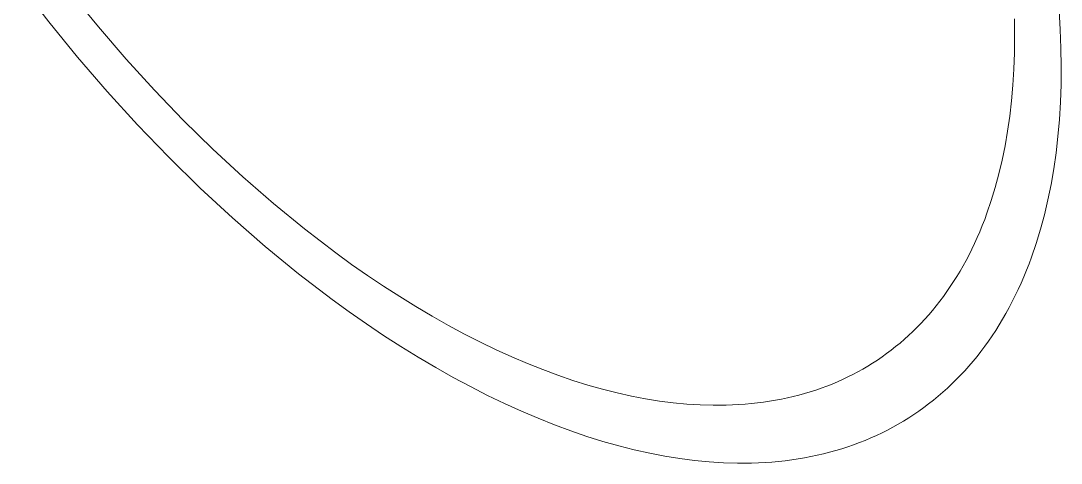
# Model space of a CAD drawing. Header units: inches. Extents: x -8 to 201, y -1 to 136.
# Drawn here: x 146.71 to 147.457, y 69.268 to 69.586 of the extents above; entities that cross this region are included whole.
import ezdxf

# ---------------------------------------------------------------- set-up
doc = ezdxf.new("R2010")
doc.units = ezdxf.units.IN
doc.layers.add('ZANO_R', color=7, linetype='Continuous', lineweight=0)

msp = doc.modelspace()

# ---------------------------------------------------------------- linework, layer by layer
at = {"layer": 'ZANO_R'}
for p, q in [((146.70994, 69.61149), (146.73005, 69.5855)), ((146.76579, 69.5817), (146.74652, 69.60532)), ((147.45627, 69.57991), (147.45544, 69.59365)), ((146.73005, 69.5855), (146.75075, 69.56014)), ((147.42333, 69.58755), (147.4235, 69.57525)), ((146.78559, 69.5587), (146.76579, 69.5817)), ((147.45677, 69.56643), (147.45627, 69.57991)), ((147.4235, 69.57525), (147.42338, 69.56319)), ((147.42338, 69.56319), (147.42297, 69.5514)), ((147.45695, 69.55321), (147.45677, 69.56643)), ((146.75075, 69.56014), (146.772, 69.53546)), ((146.80587, 69.53639), (146.78559, 69.5587)), ((147.42297, 69.5514), (147.42227, 69.53986)), ((147.45682, 69.54027), (147.45695, 69.55321)), ((147.42227, 69.53986), (147.42129, 69.52857)), ((147.45638, 69.52761), (147.45682, 69.54027)), ((146.772, 69.53546), (146.79378, 69.51149)), ((146.82661, 69.5148), (146.80587, 69.53639)), ((147.42129, 69.52857), (147.42003, 69.51755)), ((147.45563, 69.51522), (147.45638, 69.52761)), ((147.42003, 69.51755), (147.4185, 69.50679)), ((146.79378, 69.51149), (146.81605, 69.48831)), ((146.84778, 69.49397), (146.82661, 69.5148)), ((147.45458, 69.5031), (147.45563, 69.51522)), ((147.4185, 69.50679), (147.41669, 69.49629)), ((147.45323, 69.49127), (147.45458, 69.5031)), ((147.41669, 69.49629), (147.41461, 69.48606)), ((146.81605, 69.48831), (146.83878, 69.46595)), ((146.86934, 69.47397), (146.84778, 69.49397)), ((147.45158, 69.47971), (147.45323, 69.49127)), ((147.41461, 69.48606), (147.41227, 69.4761)), ((147.44964, 69.46844), (147.45158, 69.47971)), ((146.89126, 69.45484), (146.86934, 69.47397)), ((147.41227, 69.4761), (147.40966, 69.46641)), ((146.83878, 69.46595), (146.86193, 69.44448)), ((147.40966, 69.46641), (147.40679, 69.45699)), ((147.44741, 69.45746), (147.44964, 69.46844)), ((147.40679, 69.45699), (147.40367, 69.44784)), ((147.44489, 69.44676), (147.44741, 69.45746)), ((146.91352, 69.43662), (146.89126, 69.45484)), ((146.86193, 69.44448), (146.88547, 69.42393)), ((147.40201, 69.44337), (147.40029, 69.43897)), ((147.40367, 69.44784), (147.40201, 69.44337)), ((147.44209, 69.43635), (147.44489, 69.44676)), ((146.93609, 69.41937), (146.91352, 69.43662)), ((147.39851, 69.43463), (147.39667, 69.43037)), ((147.40029, 69.43897), (147.39851, 69.43463)), ((147.43901, 69.42624), (147.44209, 69.43635)), ((147.39667, 69.43037), (147.39476, 69.42618)), ((146.88547, 69.42393), (146.90937, 69.40437)), ((147.3928, 69.42205), (147.39077, 69.418)), ((147.39476, 69.42618), (147.3928, 69.42205)), ((147.43566, 69.41641), (147.43901, 69.42624)), ((146.94747, 69.41112), (146.93609, 69.41937)), ((147.38868, 69.41402), (147.38653, 69.41011)), ((147.39077, 69.418), (147.38868, 69.41402)), ((147.43388, 69.41161), (147.43566, 69.41641)), ((146.95892, 69.40313), (146.94747, 69.41112)), ((147.38432, 69.40626), (147.38206, 69.40249)), ((147.38653, 69.41011), (147.38432, 69.40626)), ((147.43012, 69.40223), (147.43204, 69.40689)), ((147.43204, 69.40689), (147.43388, 69.41161)), ((146.90937, 69.40437), (146.9336, 69.38585)), ((146.97043, 69.39541), (146.95892, 69.40313)), ((147.37973, 69.3988), (147.37735, 69.39517)), ((147.38206, 69.40249), (147.37973, 69.3988)), ((147.4261, 69.39315), (147.42814, 69.39766)), ((147.42814, 69.39766), (147.43012, 69.40223)), ((146.98199, 69.38796), (146.97043, 69.39541)), ((147.37491, 69.39161), (147.37241, 69.38813)), ((147.37735, 69.39517), (147.37491, 69.39161)), ((147.42398, 69.38873), (147.4261, 69.39315)), ((146.9336, 69.38585), (146.94582, 69.37699)), ((146.99361, 69.38078), (146.98199, 69.38796)), ((147.36985, 69.38472), (147.36724, 69.38138)), ((147.37241, 69.38813), (147.36985, 69.38472)), ((147.41957, 69.3801), (147.42181, 69.38437)), ((147.42181, 69.38437), (147.42398, 69.38873)), ((146.94582, 69.37699), (146.95812, 69.36841)), ((147.00528, 69.37389), (146.99361, 69.38078)), ((147.36184, 69.37493), (147.35906, 69.37181)), ((147.36457, 69.37812), (147.36184, 69.37493)), ((147.36724, 69.38138), (147.36457, 69.37812)), ((147.41489, 69.37177), (147.41726, 69.3759)), ((147.41726, 69.3759), (147.41957, 69.3801)), ((146.95812, 69.36841), (146.97047, 69.36012)), ((147.01692, 69.36732), (147.00528, 69.37389)), ((147.02847, 69.36112), (147.01692, 69.36732)), ((147.35623, 69.36876), (147.35334, 69.36579)), ((147.35906, 69.37181), (147.35623, 69.36876)), ((147.40996, 69.36375), (147.41246, 69.36773)), ((147.41246, 69.36773), (147.41489, 69.37177)), ((146.97047, 69.36012), (146.98289, 69.35211)), ((147.03992, 69.35529), (147.02847, 69.36112)), ((147.3474, 69.36007), (147.34434, 69.35732)), ((147.35039, 69.3629), (147.3474, 69.36007)), ((147.35334, 69.36579), (147.35039, 69.3629)), ((147.40478, 69.35604), (147.4074, 69.35986)), ((147.4074, 69.35986), (147.40996, 69.36375)), ((147.05127, 69.34981), (147.03992, 69.35529)), ((147.34124, 69.35465), (147.33808, 69.35205)), ((147.34434, 69.35732), (147.34124, 69.35465)), ((147.39935, 69.34864), (147.40209, 69.3523)), ((147.40209, 69.3523), (147.40478, 69.35604)), ((146.98289, 69.35211), (146.99537, 69.34441)), ((147.06252, 69.3447), (147.05127, 69.34981)), ((147.33161, 69.34708), (147.3283, 69.34471)), ((147.33487, 69.34953), (147.33161, 69.34708)), ((147.33808, 69.35205), (147.33487, 69.34953)), ((147.39368, 69.34155), (147.39654, 69.34506)), ((147.39654, 69.34506), (147.39935, 69.34864)), ((146.99537, 69.34441), (147.0079, 69.33701)), ((147.07366, 69.33994), (147.06252, 69.3447)), ((147.08468, 69.33555), (147.07366, 69.33994)), ((147.31806, 69.33805), (147.31455, 69.33598)), ((147.32152, 69.34019), (147.31806, 69.33805)), ((147.32494, 69.34241), (147.32152, 69.34019)), ((147.3283, 69.34471), (147.32494, 69.34241)), ((147.38777, 69.33478), (147.39075, 69.33813)), ((147.39075, 69.33813), (147.39368, 69.34155)), ((147.0079, 69.33701), (147.0204, 69.32996)), ((147.0204, 69.32996), (147.0328, 69.3233)), ((147.0956, 69.3315), (147.08468, 69.33555)), ((147.10639, 69.32781), (147.0956, 69.3315)), ((147.30371, 69.33024), (147.30001, 69.32848)), ((147.30737, 69.33208), (147.30371, 69.33024)), ((147.31099, 69.33399), (147.30737, 69.33208)), ((147.31455, 69.33598), (147.31099, 69.33399)), ((147.38162, 69.32832), (147.38472, 69.33151)), ((147.38472, 69.33151), (147.38777, 69.33478)), ((147.0328, 69.3233), (147.0451, 69.31704)), ((147.11706, 69.32448), (147.10639, 69.32781)), ((147.12761, 69.32149), (147.11706, 69.32448)), ((147.2886, 69.32368), (147.2847, 69.32223)), ((147.29245, 69.3252), (147.2886, 69.32368)), ((147.29625, 69.3268), (147.29245, 69.3252)), ((147.30001, 69.32848), (147.29625, 69.3268)), ((147.37524, 69.32218), (147.37846, 69.32521)), ((147.37846, 69.32521), (147.38162, 69.32832)), ((147.0451, 69.31704), (147.05728, 69.31116)), ((147.13803, 69.31884), (147.12761, 69.32149)), ((147.14832, 69.31655), (147.13803, 69.31884)), ((147.15848, 69.31459), (147.14832, 69.31655)), ((147.26038, 69.31522), (147.25617, 69.31433)), ((147.26454, 69.31619), (147.26038, 69.31522)), ((147.26867, 69.31724), (147.26454, 69.31619)), ((147.27274, 69.31837), (147.26867, 69.31724)), ((147.27678, 69.31958), (147.27274, 69.31837)), ((147.28076, 69.32086), (147.27678, 69.31958)), ((147.2847, 69.32223), (147.28076, 69.32086)), ((147.36524, 69.31356), (147.36863, 69.31635)), ((147.36863, 69.31635), (147.37196, 69.31922)), ((147.37196, 69.31922), (147.37524, 69.32218)), ((147.05728, 69.31116), (147.06936, 69.30567)), ((147.1685, 69.31298), (147.15848, 69.31459)), ((147.17837, 69.31171), (147.1685, 69.31298)), ((147.18811, 69.31077), (147.17837, 69.31171)), ((147.19769, 69.31017), (147.18811, 69.31077)), ((147.20712, 69.30991), (147.19769, 69.31017)), ((147.21178, 69.3099), (147.20712, 69.30991)), ((147.21641, 69.30997), (147.21178, 69.3099)), ((147.22099, 69.31013), (147.21641, 69.30997)), ((147.22553, 69.31037), (147.22099, 69.31013)), ((147.23003, 69.31069), (147.22553, 69.31037)), ((147.23449, 69.31109), (147.23003, 69.31069)), ((147.23891, 69.31158), (147.23449, 69.31109)), ((147.24329, 69.31214), (147.23891, 69.31158)), ((147.24763, 69.31279), (147.24329, 69.31214)), ((147.25192, 69.31352), (147.24763, 69.31279)), ((147.25617, 69.31433), (147.25192, 69.31352)), ((147.35474, 69.30568), (147.35829, 69.30823)), ((147.35829, 69.30823), (147.36179, 69.31085)), ((147.36179, 69.31085), (147.36524, 69.31356)), ((147.06936, 69.30567), (147.08132, 69.30056)), ((147.08132, 69.30056), (147.09316, 69.29584)), ((147.34374, 69.29853), (147.34746, 69.30083)), ((147.34746, 69.30083), (147.35113, 69.30321)), ((147.35113, 69.30321), (147.35474, 69.30568)), ((147.09316, 69.29584), (147.10487, 69.2915)), ((147.33227, 69.29212), (147.33614, 69.29417)), ((147.33614, 69.29417), (147.33997, 69.29631)), ((147.33997, 69.29631), (147.34374, 69.29853)), ((147.10487, 69.2915), (147.11646, 69.28754)), ((147.11646, 69.28754), (147.12792, 69.28395)), ((147.31624, 69.28473), (147.32032, 69.28645)), ((147.32032, 69.28645), (147.32436, 69.28826)), ((147.32436, 69.28826), (147.32834, 69.29014)), ((147.32834, 69.29014), (147.33227, 69.29212)), ((147.12792, 69.28395), (147.13925, 69.28074)), ((147.13925, 69.28074), (147.15044, 69.2779)), ((147.15044, 69.2779), (147.16149, 69.27544)), ((147.29508, 69.27739), (147.29941, 69.27869)), ((147.29941, 69.27869), (147.30369, 69.28008)), ((147.30369, 69.28008), (147.30793, 69.28154)), ((147.30793, 69.28154), (147.31211, 69.2831)), ((147.31211, 69.2831), (147.31624, 69.28473)), ((147.16149, 69.27544), (147.17239, 69.27334)), ((147.17239, 69.27334), (147.18315, 69.27161)), ((147.18315, 69.27161), (147.19375, 69.27024)), ((147.19375, 69.27024), (147.2042, 69.26924)), ((147.25401, 69.26958), (147.25876, 69.2701)), ((147.25876, 69.2701), (147.26346, 69.27071)), ((147.26346, 69.27071), (147.26811, 69.27141)), ((147.26811, 69.27141), (147.27272, 69.27219)), ((147.27272, 69.27219), (147.27729, 69.27306)), ((147.27729, 69.27306), (147.28181, 69.27401)), ((147.28181, 69.27401), (147.28628, 69.27506)), ((147.28628, 69.27506), (147.29071, 69.27618)), ((147.29071, 69.27618), (147.29508, 69.27739)), ((147.2042, 69.26924), (147.2145, 69.26859)), ((147.2145, 69.26859), (147.22463, 69.26831)), ((147.22463, 69.26831), (147.22963, 69.2683)), ((147.22963, 69.2683), (147.23459, 69.26838)), ((147.23459, 69.26838), (147.23951, 69.26855)), ((147.23951, 69.26855), (147.24439, 69.26881)), ((147.24439, 69.26881), (147.24922, 69.26915)), ((147.24922, 69.26915), (147.25401, 69.26958))]:
    msp.add_line(p, q, dxfattribs=at)

doc.saveas('drawing.dxf')
